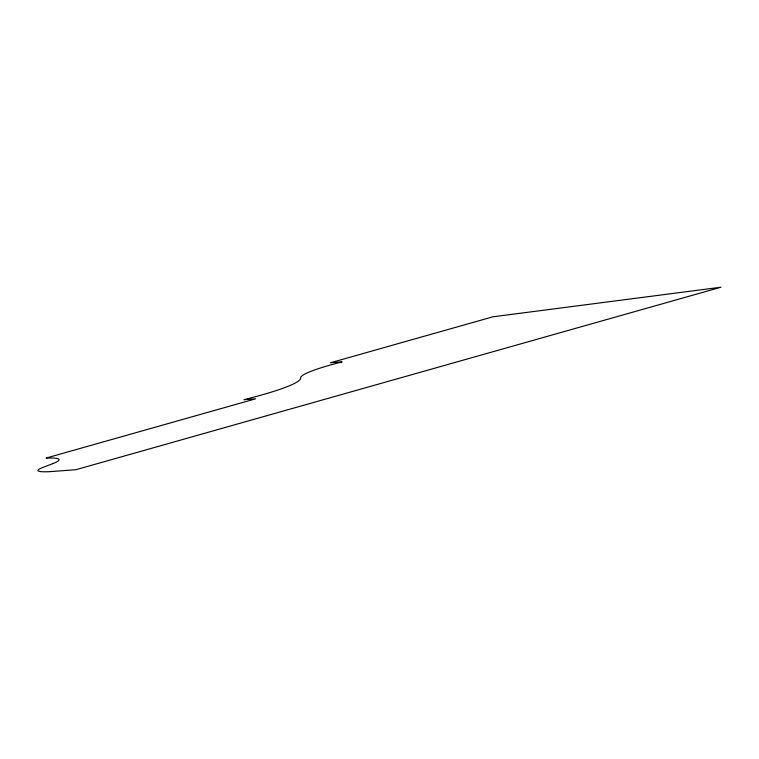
<?xml version="1.0" encoding="UTF-8"?>
<svg xmlns="http://www.w3.org/2000/svg" width="759" height="759" viewBox="0 0 759 759"><rect width="100%" height="100%" fill="white"/><g stroke="black" fill="none" stroke-linecap="round" stroke-linejoin="round"><path stroke-width="1.14" d="M52.646 463.673L44.155 466.994A46.622 4.715 -9.8 0 0 51.811 471.51L75.843 469.726L721.05 287.206L492.98 316.788L330.507 362.755L342.148 361.882A110.975 11.214 -9.8 0 0 300.697 378.172A147.512 14.905 -9.8 0 1 243.971 399.68L255.612 398.817L46.09 458.085A61.337 6.195 -9.8 0 1 52.646 463.673"/></g></svg>
